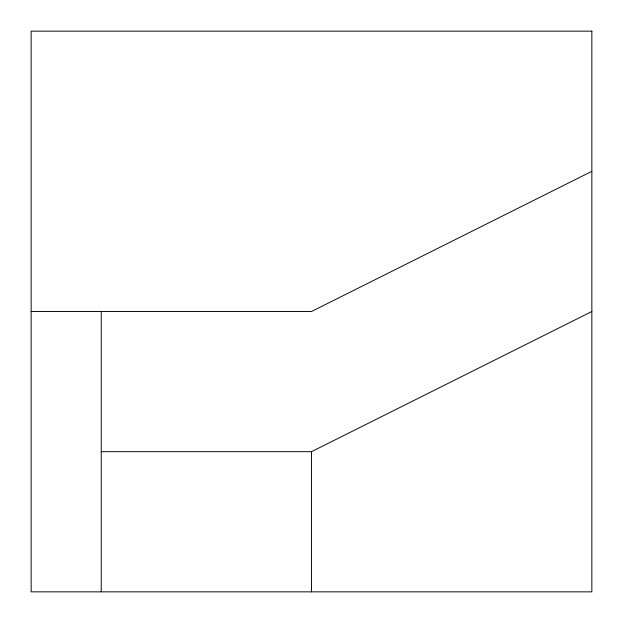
<?xml version="1.0" encoding="UTF-8"?>
<svg xmlns="http://www.w3.org/2000/svg" width="623" height="623" viewBox="0 0 623 623"><rect width="100%" height="100%" fill="white"/><g stroke="black" fill="none" stroke-linecap="round" stroke-linejoin="round"><path stroke-width="0.93" d="M591.85 171.325L311.5 311.5L31.15 311.5M101.238 451.675L311.5 451.675L591.85 311.5M311.5 451.675L311.5 591.85M101.238 311.5L101.238 591.85M591.85 31.15L31.15 31.15L31.15 591.85L591.85 591.85L591.85 31.15"/></g></svg>
